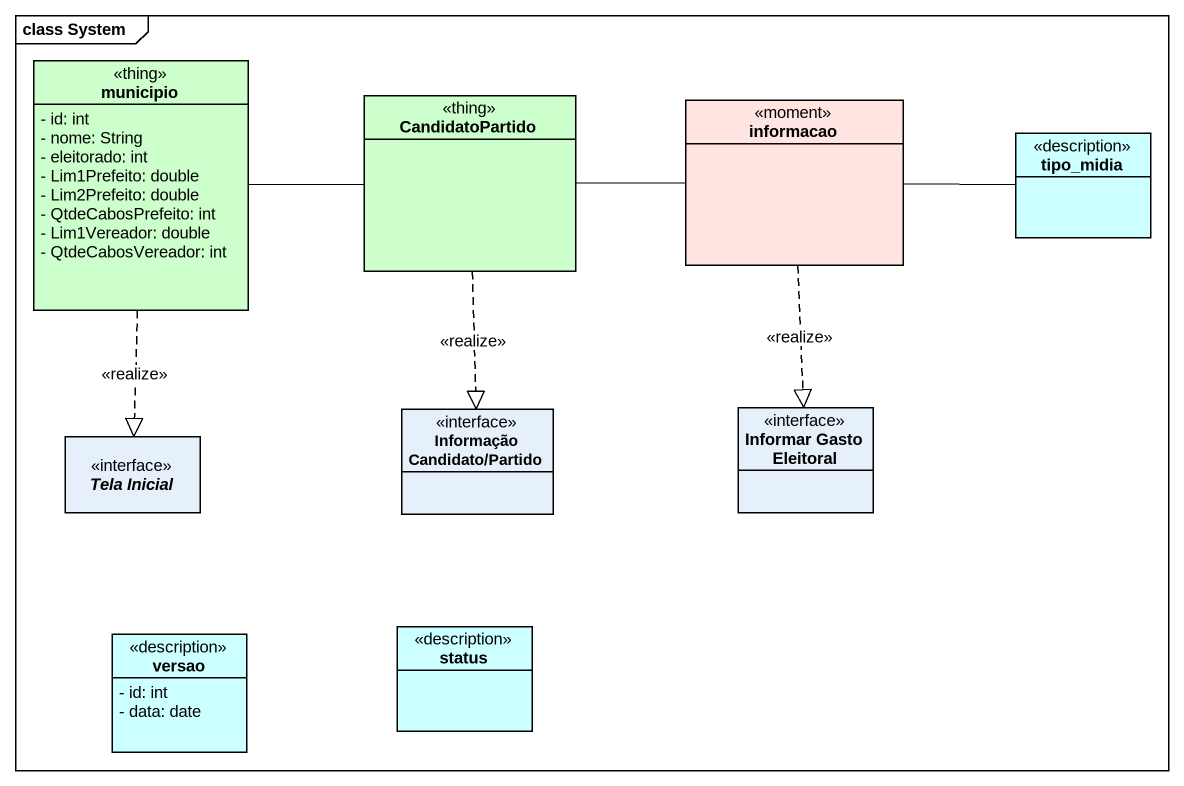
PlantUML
@startuml
mainframe class System
hide circle
hide empty members
skinparam classAttributeIconSize 0
class municipio <<thing>> #CCFFCC {
  - id: int
  - nome: String
  - eleitorado: int
  - Lim1Prefeito: double
  - Lim2Prefeito: double
  - QtdeCabosPrefeito: int
  - Lim1Vereador: double
  - QtdeCabosVereador: int
}
class CandidatoPartido <<thing>> #CCFFCC
class informacao <<moment>> #FFE4E1
class tipo_midia <<description>> #CCFFFF
class "Informação Candidato/Partido" as Informação_Candidato_Partido <<interface>>
class "Informar Gasto Eleitoral" as Informar_Gasto_Eleitoral <<interface>>
interface "Tela Inicial" as Tela_Inicial <<interface>>
class versao <<description>> #CCFFFF {
  - id: int
  - data: date
}
class status <<description>> #CCFFFF
municipio -right- CandidatoPartido
municipio ..|> Tela_Inicial : <<realize>>
CandidatoPartido -right- informacao
CandidatoPartido ..|> Informação_Candidato_Partido : <<realize>>
informacao -right- tipo_midia
informacao ..|> Informar_Gasto_Eleitoral : <<realize>>
@enduml
